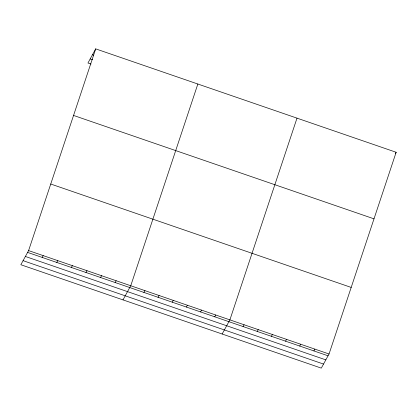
<?xml version="1.0" encoding="UTF-8"?>
<svg xmlns="http://www.w3.org/2000/svg" width="417" height="417" viewBox="0 0 417 417"><rect width="100%" height="100%" fill="white"/><g stroke="black" fill="none" stroke-linecap="round" stroke-linejoin="round"><path stroke-width="0.63" d="M28.591 250.591L95.696 48.867L396.15 152.268L329.044 353.997L321.304 368.133L20.85 264.732L28.591 250.591L329.044 353.997M197.851 84.025L130.745 285.749L123.005 299.886M297.003 118.147L229.892 319.87L222.152 334.012M95.696 48.867L87.956 63.003L90.995 64.051M42.195 257.419L43.186 255.616M56.79 262.444L57.775 260.635M71.38 267.464L72.37 265.66M85.975 272.489L86.965 270.68M100.57 277.508L101.56 275.705M115.165 282.533L116.15 280.724M143.922 292.432L144.907 290.623M158.085 297.305L159.075 295.497M172.247 302.179L173.237 300.376M186.415 307.053L187.4 305.249M200.577 311.926L201.567 310.123M214.739 316.805L215.73 314.997M243.069 326.553L244.06 324.749M257.232 331.426L258.222 329.623M271.399 336.3L272.384 334.497M285.562 341.179L286.552 339.37M395.41 153.623L396.15 152.268M299.724 346.053L300.714 344.244M313.892 350.926L314.882 349.123M92.48 54.742L93.695 55.159M90.187 58.938L92.616 59.772M73.554 115.436L374.007 218.842M50.733 184.022L351.187 287.428M27.6 252.4L328.054 355.8M25.374 256.465L325.828 359.871M23.076 260.661L323.529 364.062"/></g></svg>
